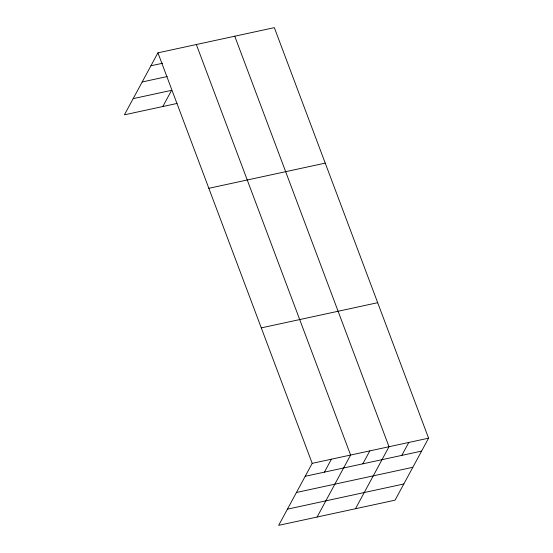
<?xml version="1.0" encoding="UTF-8"?>
<svg xmlns="http://www.w3.org/2000/svg" width="553" height="553" viewBox="0 0 553 553"><rect width="100%" height="100%" fill="white"/><g stroke="black" fill="none" stroke-linecap="round" stroke-linejoin="round"><path stroke-width="0.83" d="M157.937 52.832L312.196 463.352L278.671 525.35L395.063 500.168L428.589 438.17L274.329 27.65L157.937 52.832L124.411 114.83L177.015 103.452M162.824 106.522L171.575 90.333L133.162 98.641M324.404 472.138L331.399 459.197M317.083 517.041L350.602 455.043L196.343 44.523M362.809 463.829L369.812 450.889M355.489 508.725L389.015 446.727L234.755 36.215M401.803 455.389L408.798 442.448M150.934 65.779L162.623 63.249M142.183 81.968L167.234 76.542M208.84 188.303L325.233 163.121M261.293 327.881L377.678 302.698M312.196 463.352L428.589 438.17M305.201 476.292L421.586 451.11M296.443 492.481L412.835 467.299M287.429 509.161L403.821 483.979"/></g></svg>
